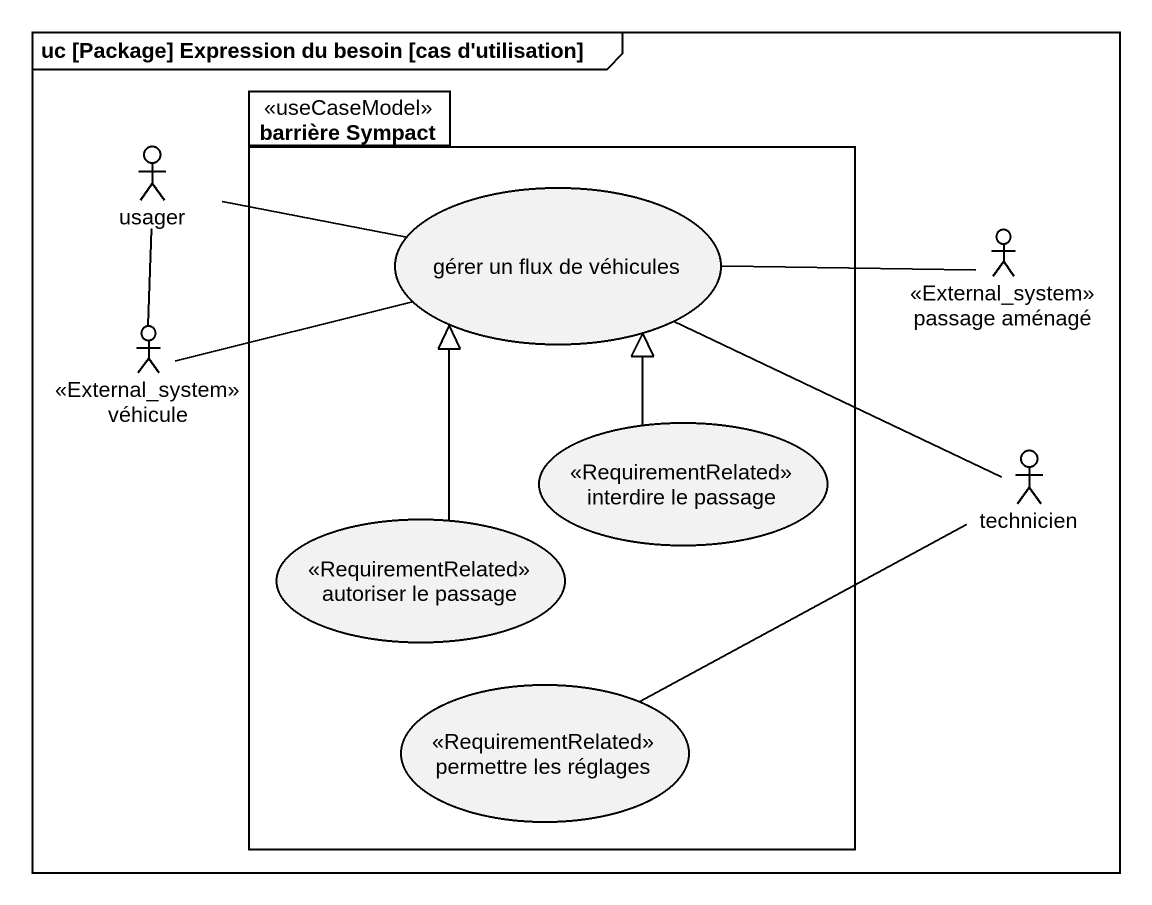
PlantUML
@startuml
mainframe uc [Package] Expression du besoin [cas d'utilisation]
package "barrière Sympact" as barrière_Sympact <<useCaseModel>> {
  usecase "gérer un flux de véhicules" as gérer_un_flux_de_véhicules
  usecase "interdire le passage" as interdire_le_passage <<RequirementRelated>>
  usecase "autoriser le passage" as autoriser_le_passage <<RequirementRelated>>
  usecase "permettre les réglages" as permettre_les_réglages <<RequirementRelated>>
}
actor usager
actor "passage aménagé" as passage_aménagé <<External_system>>
actor véhicule <<External_system>>
actor technicien
usager -right- gérer_un_flux_de_véhicules
usager -- véhicule
passage_aménagé -left- gérer_un_flux_de_véhicules
véhicule -right- gérer_un_flux_de_véhicules
interdire_le_passage -up-|> gérer_un_flux_de_véhicules
technicien -left- gérer_un_flux_de_véhicules
technicien -left- permettre_les_réglages
autoriser_le_passage -up-|> gérer_un_flux_de_véhicules
@enduml
